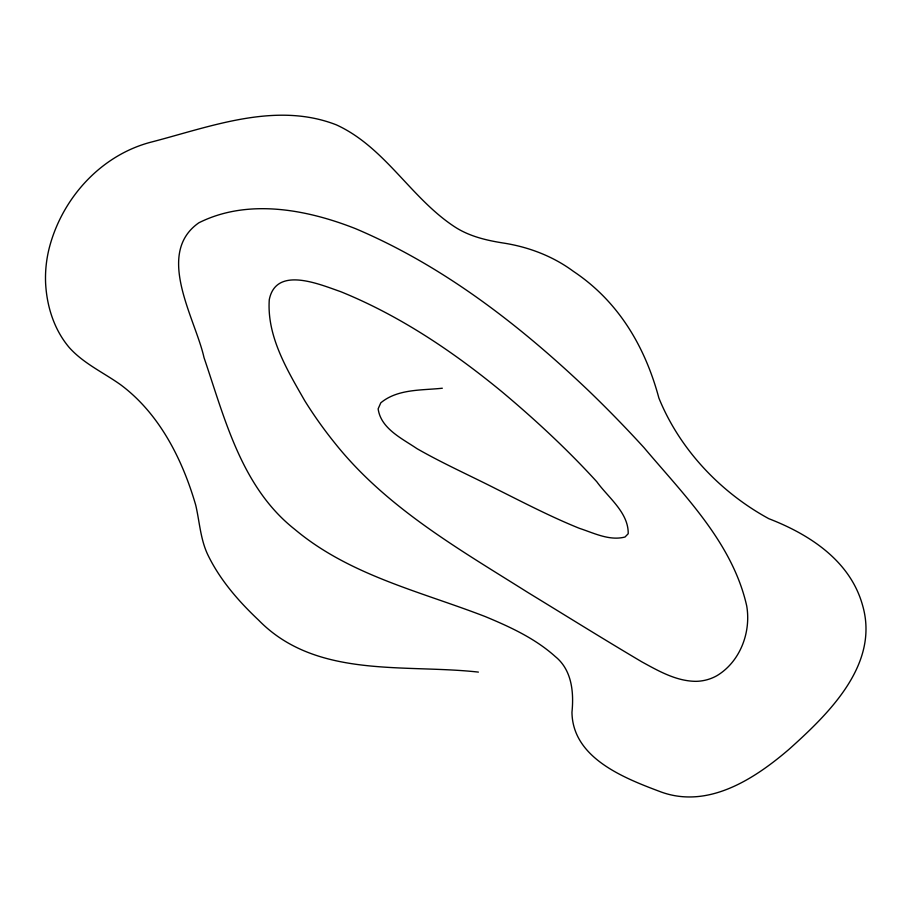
<?xml version="1.0" encoding="UTF-8"?>
<svg xmlns="http://www.w3.org/2000/svg" width="912" height="912" viewBox="0 0 912 912"><rect width="100%" height="100%" fill="white"/><g stroke="black" fill="none" stroke-linecap="round" stroke-linejoin="round"><path stroke-width="1.37" d="M442.331 388.227C421.709 390.45 397.7 388.763 380.794 402.83L378.138 408.85C380.851 428.651 402.032 438.478 416.921 448.613C442.651 463.353 469.76 475.46 496.174 488.9C523.659 502.615 550.939 516.865 579.462 528.356C593.94 533.064 609.49 541.09 625.005 537.02L628.208 533.725C628.607 512.533 608.201 497.599 596.79 481.73C567.515 449.627 535.606 420.022 502.341 392.103C453.253 351.644 399.718 315.586 340.552 291.612C319.941 284.533 276.097 265.46 269.279 299.66C266.749 336.38 287.155 369.93 304.699 400.653A423.202 384.682 21.7 0 0 335.126 443.426C386.54 507.87 459.283 549.263 527.957 592.538C565.919 615.714 603.664 639.266 641.957 661.918C658.738 671.095 676.419 681.264 696.107 681.344A47.698 45.212 48.8 0 0 716.9 675.701C740.213 661.69 751.226 632.233 746.711 605.933C732.575 542.959 684.171 495.262 643.895 447.518A1793.209 1470.281 -60.6 0 0 588.776 390.895C520.068 325.436 443.437 265.905 355.532 228.661C306.683 209.395 247.768 198.2 198.782 222.836C154.687 253.798 195.35 318.47 204.014 357.618C224.854 418.802 241.463 487.373 294.815 529.382C349.421 575.244 420.261 591.432 485.287 616.592C510.116 626.92 535.139 638.423 555.317 656.583C571.995 670.035 573.944 692.459 571.961 712.272C572.576 758.499 624.937 778.426 661.519 792.14C708.67 808.944 754.771 778.723 789.176 749.174C828.94 713.48 879.704 664.255 862.57 605.306C850.201 560.732 809.525 534.432 768.816 518.689C720.389 492.343 679.702 449.365 658.886 398.054C645.069 346.64 618.53 301.439 573.431 271.377C552.649 255.964 527.98 246.73 502.501 242.9C485.811 240.232 468.985 236.174 454.666 226.814C410.753 198.041 385.115 147.208 336.38 124.864C275.299 100.993 209.942 126.996 149.978 142.42C101.243 155.587 63.635 196.832 50.103 244.815A140.573 130.188 -7.1 0 0 45.6 283.051C46.763 306.238 54.07 329.665 69.266 347.552C83.551 363.535 103.432 372.484 120.635 384.75C159.497 413.66 182.491 459.534 195.727 505.145C199.546 521.527 200.378 538.73 207.526 554.188C219.632 579.519 238.374 601.054 258.666 620.194C316.179 679.075 404.426 663.822 478.39 672.098"/></g></svg>
